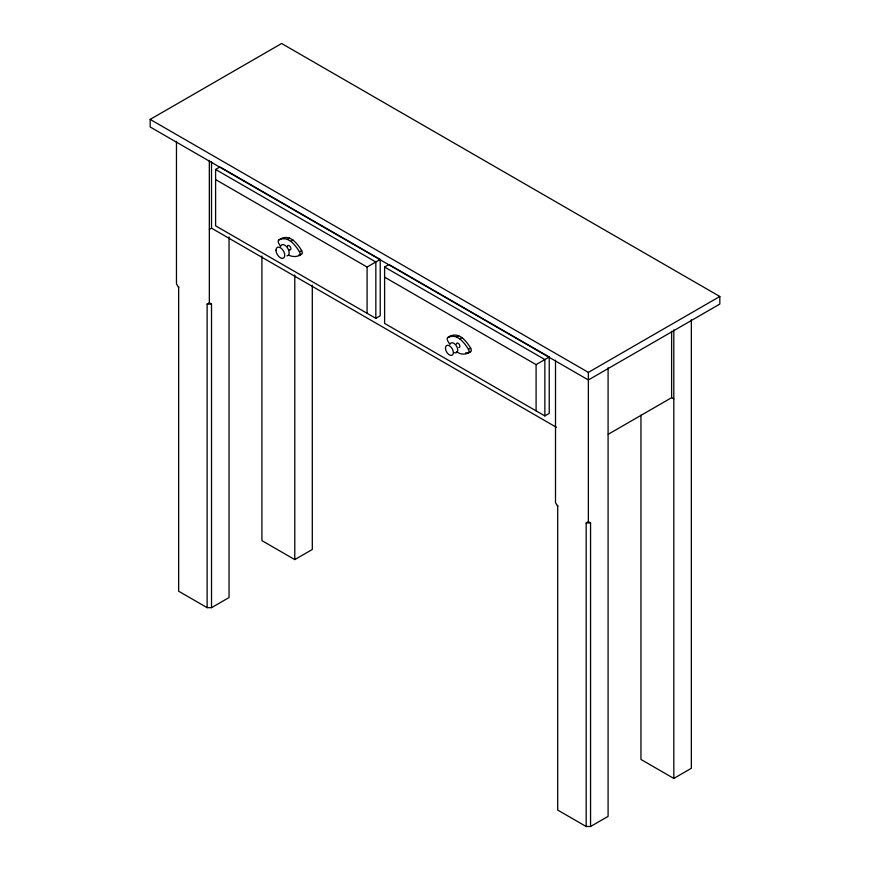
<?xml version="1.0" encoding="UTF-8"?>
<svg xmlns="http://www.w3.org/2000/svg" width="870" height="870" viewBox="0 0 870 870"><rect width="100%" height="100%" fill="white"/><g stroke="black" fill="none" stroke-linecap="round" stroke-linejoin="round"><path stroke-width="1.3" d="M150.173 119.397L281.63 43.5L719.827 296.485L719.827 304.076L588.37 379.972L150.173 126.987L150.173 119.397L588.37 372.382L719.827 296.485M221.143 167.605L380.223 259.445L380.223 315.821L375.84 318.355L215.597 225.83L215.597 169.454L219.979 166.931M209.333 229.452L211.519 228.179L556.517 427.366M280.716 246.514A25.502 14.725 60 0 1 278.835 243.535A3.099 1.783 60 0 1 278.835 239.957L281.021 238.684A25.502 14.725 60 0 1 289.634 238.119L293.038 240.087A25.502 14.725 60 0 1 301.651 250.603A3.099 1.783 60 0 1 301.194 254.312L299.008 255.584A27.905 16.117 60 0 1 290.852 256.008L289.144 255.291M278.835 239.957A25.502 14.725 60 0 1 287.448 239.38L289.634 238.119M287.448 239.38L290.852 241.349L293.038 240.087M229.049 237.031L229.049 597.549L211.519 607.662L207.136 607.662L207.136 304.076L209.333 302.814L209.333 160.33M299.008 255.584A3.099 1.783 60 0 0 299.465 251.865L301.651 250.603M215.597 179.579L367.086 267.036L380.223 259.445M390.162 265.176L549.242 357.026L549.242 413.402L544.859 415.925L384.605 323.412L384.605 267.036L388.988 264.502M449.725 344.085A25.502 14.725 60 0 1 447.843 341.116A3.099 1.783 60 0 1 447.843 337.538L450.04 336.266A25.502 14.725 60 0 1 458.653 335.7L462.057 337.658A25.502 14.725 60 0 1 470.659 348.174A3.099 1.783 60 0 1 470.213 351.893L468.016 353.155A27.905 16.117 60 0 1 459.86 353.59L456.456 351.621M447.843 337.538A25.502 14.725 60 0 1 456.456 336.962L458.653 335.7M456.456 336.962L459.86 338.93L462.057 337.658M468.016 353.155A3.099 1.783 60 0 0 468.473 349.446L470.659 348.174M384.605 277.16L536.094 364.617L549.242 357.026M261.913 256.008L261.913 540.629L294.778 559.595L312.308 549.481L312.308 285.197M608.239 434.271L671.618 397.677L673.815 398.949M608.086 367.771L608.086 816.375L590.556 826.5L586.173 826.5L586.173 522.913L588.37 521.652L588.37 372.382M640.951 415.207L640.951 759.456L673.815 778.432L691.346 768.308L691.346 319.725M207.136 304.076L211.519 304.076L211.519 607.662M586.173 522.913L590.556 522.913L590.556 826.5M215.597 169.454L375.84 261.979L375.84 318.355M384.605 267.036L544.859 359.549L544.859 415.925M209.333 302.814L211.519 304.076M588.37 521.652L590.556 522.913M207.136 607.662L178.654 591.219L178.654 286.458M586.173 826.5L557.692 810.057L557.692 505.296M557.692 506.471L555.506 502.675L555.506 360.18M178.654 287.633L176.469 283.837L176.469 141.364M673.815 329.828L673.815 778.432M671.618 331.274L671.618 397.677M536.094 364.617L536.094 410.868M367.086 267.036L367.086 313.287M294.778 274.985L294.778 559.595M211.519 161.776L211.519 228.179M280.455 239.5A3.099 1.783 60 0 1 281.021 238.684M301.194 254.312A27.905 16.117 60 0 1 298.725 255.095M449.475 337.071A3.099 1.783 60 0 1 450.04 336.266M470.213 351.893A27.905 16.117 60 0 1 468.386 352.535M467.07 352.774A27.905 16.117 60 0 1 465.7 352.839M290.852 241.349A25.502 14.725 60 0 1 299.465 251.865M287.633 245.808A2.479 1.435 60 0 1 290.667 247.558A2.479 1.435 60 0 1 289.144 249.723M287.394 246.688A2.479 1.435 60 0 1 287.459 246.199M459.86 338.93A25.502 14.725 60 0 1 468.473 349.446M456.413 344.052A2.479 1.435 60 0 1 459.197 344.248A2.479 1.435 60 0 1 458.86 347.532M280.966 245.503A6.199 3.578 60 0 1 287.861 248.439A6.199 3.578 60 0 1 286.959 255.878M450.084 344.009A5.601 3.241 60 0 1 456.87 346.728A5.601 3.241 60 0 1 454.379 352.676M275.997 250.223A6.199 3.578 60 0 0 282.576 258.401A6.199 3.578 60 0 0 282.576 249.636A6.199 3.578 60 0 0 275.997 250.223M445.483 348.761A5.601 3.241 60 0 0 451.878 355.341A5.601 3.241 60 0 0 450.834 346.902A5.601 3.241 60 0 0 445.483 348.761"/></g></svg>
